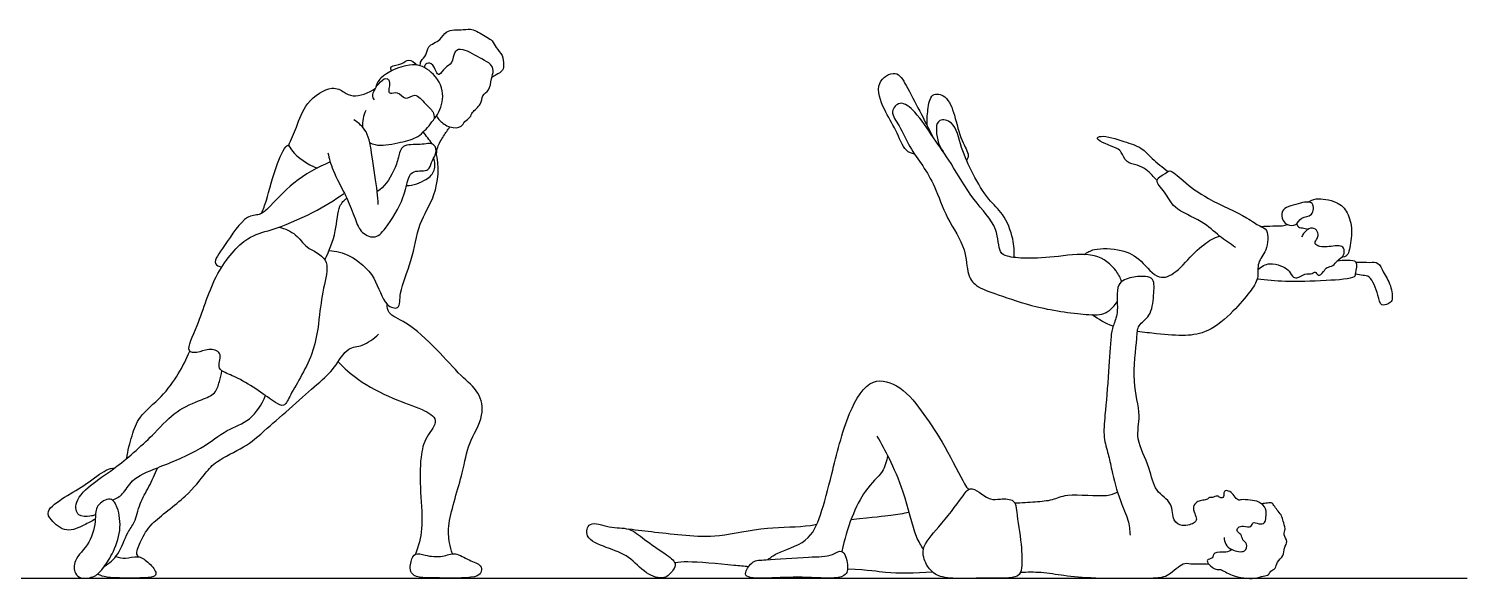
# Model space of a CAD drawing. Header units: millimetres. Extents: x 71.6 to 121.6, y 1.1 to 34.5.
# Drawn here: x 102.867 to 106.741, y 1.116 to 2.598 of the extents above; entities that cross this region are included whole.
import ezdxf

# ---------------------------------------------------------------- set-up
doc = ezdxf.new("R2010")
doc.units = ezdxf.units.MM

msp = doc.modelspace()

# ---------------------------------------------------------------- linework, layer by layer
msp.add_line((89.5772, 1.1194), (106.741, 1.1194))
for points, knots in [([(103.9218, 2.4984), (103.9218, 2.5027), (103.9215, 2.5125), (103.9409, 2.5271), (103.9388, 2.5537), (103.979, 2.5659), (103.9878, 2.5969), (104.0391, 2.5945), (104.0632, 2.6003), (104.1006, 2.5751), (104.1163, 2.5673), (104.1252, 2.546), (104.1448, 2.5279), (104.1464, 2.502), (104.1464, 2.4852), (104.1257, 2.4747), (104.1186, 2.4697), (104.1146, 2.4674)], [0, 0, 0, 0, 0.213032, 0.488326, 0.768119, 1.122823, 1.434065, 1.830398, 2.134903, 2.517239, 2.766117, 3.038911, 3.342523, 3.637249, 3.867756, 4.137806, 4.357843, 4.357843, 4.357843, 4.357843]), ([(103.9658, 2.3635), (103.9681, 2.3591), (103.9736, 2.3504), (103.9998, 2.3298), (104.034, 2.3318), (104.0399, 2.3499), (104.0581, 2.3588), (104.0598, 2.3751), (104.0884, 2.3932), (104.0862, 2.4201), (104.1097, 2.4311), (104.112, 2.4637), (104.1211, 2.4854), (104.1115, 2.5052), (104.0871, 2.5162), (104.0395, 2.5463), (104.0115, 2.5408), (104.0096, 2.5031), (103.9875, 2.4965), (103.9732, 2.469), (103.9633, 2.4837), (103.9546, 2.5079), (103.9351, 2.5051), (103.9329, 2.4975), (103.9323, 2.4942)], [0, 0, 0, 0, 0.227687, 0.564362, 0.887775, 1.129018, 1.379175, 1.607075, 1.934167, 2.219, 2.494245, 2.823344, 3.107677, 3.359155, 3.668807, 4.112017, 4.388035, 4.716964, 4.997126, 5.284919, 5.483561, 5.777899, 6.002566, 6.190127, 6.190127, 6.190127, 6.190127]), ([(103.7982, 2.4066), (103.796, 2.4109), (103.7864, 2.4196), (103.8209, 2.4705), (103.8438, 2.4606), (103.8345, 2.4312), (103.8409, 2.4222), (103.8623, 2.4328), (103.8809, 2.4019), (103.9095, 2.4297), (103.9351, 2.3939), (103.9603, 2.3748), (103.958, 2.3504), (103.9756, 2.3784), (103.991, 2.4333), (103.9479, 2.4917), (103.894, 2.5096), (103.8125, 2.4731), (103.8038, 2.4479), (103.8011, 2.4384)], [0, 0, 0, 0, 0.225294, 0.65503, 0.880324, 1.19035, 1.350092, 1.604271, 1.909596, 2.212225, 2.571059, 2.914362, 3.126345, 3.393084, 3.842107, 4.319509, 4.756205, 5.300769, 5.596411, 5.596411, 5.596411, 5.596411]), ([(103.8437, 2.4846), (103.8429, 2.4883), (103.8388, 2.5003), (103.8748, 2.5013), (103.8894, 2.5206), (103.9064, 2.5071), (103.9112, 2.5005)], [0, 0, 0, 0, 0.197151, 0.51966, 0.78994, 1.083043, 1.083043, 1.083043, 1.083043]), ([(105.2529, 2.2608), (105.245, 2.2631), (105.2258, 2.2673), (105.2026, 2.3287), (105.1706, 2.3771), (105.1421, 2.4538), (105.2052, 2.4912), (105.2317, 2.4422), (105.2672, 2.3759), (105.29, 2.3309), (105.3015, 2.3079)], [0, 0, 0, 0, 0.286457, 0.734626, 1.200976, 1.688339, 2.093234, 2.47719, 2.988477, 3.496173, 3.496173, 3.496173, 3.496173]), ([(103.5675, 2.2837), (103.5741, 2.3004), (103.5903, 2.3334), (103.61, 2.4012), (103.6816, 2.448), (103.7174, 2.4281), (103.7394, 2.4118), (103.7849, 2.4246), (103.8011, 2.4384)], [0, 0, 0, 0, 0.434393, 0.932383, 1.448781, 1.796501, 2.096796, 2.569601, 2.569601, 2.569601, 2.569601]), ([(105.2872, 2.3364), (105.2856, 2.351), (105.2883, 2.3779), (105.2949, 2.4281), (105.3418, 2.4189), (105.3621, 2.3643), (105.376, 2.2995), (105.4024, 2.2584), (105.3947, 2.2485), (105.3924, 2.2446)], [0, 0, 0, 0, 0.384165, 0.755167, 1.083466, 1.515204, 2.003832, 2.38525, 2.598259, 2.598259, 2.598259, 2.598259]), ([(105.8101, 1.9174), (105.8074, 1.9276), (105.7915, 1.9568), (105.739, 1.9986), (105.6403, 1.9843), (105.5569, 1.9783), (105.5036, 1.9839), (105.4775, 1.9956), (105.4796, 2.0673), (105.4079, 2.1361), (105.3528, 2.2365), (105.304, 2.3024), (105.2593, 2.3727), (105.2147, 2.4086), (105.1841, 2.3732), (105.215, 2.336), (105.2383, 2.2795), (105.2758, 2.2288), (105.3095, 2.1733), (105.3372, 2.0866), (105.394, 2.0088), (105.3926, 1.9378), (105.4176, 1.9024), (105.4824, 1.8812), (105.5797, 1.8452), (105.6852, 1.831), (105.7217, 1.8288), (105.7441, 1.8274), (105.7679, 1.8283), (105.7917, 1.8526), (105.7986, 1.8629)], [1.083853, 1.083853, 1.083853, 1.083853, 1.326875, 1.812242, 2.382583, 2.923184, 3.337096, 3.609964, 4.061762, 4.638895, 5.258966, 5.788384, 6.323075, 6.717642, 7.033202, 7.409643, 7.868564, 8.325761, 8.789105, 9.342075, 9.910141, 10.381548, 10.737074, 11.197191, 11.804291, 12.490198, 12.490198, 12.490198, 12.912387, 13.159977, 13.159977, 13.159977, 13.159977]), ([(103.8088, 2.1251), (103.808, 2.1369), (103.8069, 2.1607), (103.7917, 2.2544), (103.7828, 2.322), (103.7556, 2.3448), (103.7427, 2.3535)], [0, 0, 0, 0, 0.351775, 0.926373, 1.416673, 1.820939, 1.820939, 1.820939, 1.820939]), ([(103.7857, 2.2925), (103.7899, 2.2896), (103.8103, 2.2809), (103.8605, 2.2901), (103.911, 2.3031), (103.9298, 2.3197), (103.952, 2.3438), (103.9602, 2.3576)], [0.706408, 0.706408, 0.706408, 0.706408, 0.852123, 1.313934, 1.73682, 2.030633, 2.441052, 2.441052, 2.441052, 2.441052]), ([(103.9658, 2.261), (103.9662, 2.2674), (103.9671, 2.2805), (103.9848, 2.3103), (103.9955, 2.3261), (104.0016, 2.3339)], [0, 0, 0, 0, 0.2586055, 0.6009011, 0.9235697, 0.9235697, 0.9235697, 0.9235697]), ([(105.5208, 1.9826), (105.5217, 1.9992), (105.5207, 2.0322), (105.4934, 2.1028), (105.4497, 2.1361), (105.4088, 2.2085), (105.3776, 2.2743), (105.3625, 2.3502), (105.3175, 2.3562), (105.3075, 2.329), (105.316, 2.2845), (105.3296, 2.2674)], [0, 0, 0, 0, 0.408423, 0.897364, 1.327101, 1.844641, 2.356908, 2.844252, 3.16926, 3.445904, 3.914436, 3.914436, 3.914436, 3.914436]), ([(103.6731, 2.2645), (103.6767, 2.2486), (103.6831, 2.22), (103.718, 2.1552), (103.7232, 2.1435), (103.746, 2.0921), (103.7568, 2.0514), (103.7991, 2.0298), (103.8318, 2.0617), (103.8799, 2.1411), (103.8867, 2.1941), (103.902, 2.219), (103.9478, 2.2121), (103.9492, 2.2393), (103.9671, 2.2601), (103.9619, 2.2946), (103.9205, 2.2838), (103.871, 2.2896), (103.8628, 2.2499), (103.8516, 2.2138), (103.8235, 2.169), (103.8059, 2.1604)], [0, 0, 0, 0, 0.414208, 0.904102, 1.131531, 1.562008, 1.957073, 2.315895, 2.688584, 3.264317, 3.6969, 3.987162, 4.348325, 4.615843, 4.900491, 5.196915, 5.545666, 5.941365, 6.275787, 6.646553, 7.141046, 7.141046, 7.141046, 7.141046]), ([(105.9057, 2.1893), (105.9014, 2.1944), (105.8921, 2.2042), (105.8762, 2.221), (105.8523, 2.2318), (105.8224, 2.2365), (105.8094, 2.2669), (105.7999, 2.2772), (105.7333, 2.2997), (105.7595, 2.3139), (105.8177, 2.294), (105.8652, 2.2802), (105.8918, 2.2474), (105.9206, 2.2254), (105.935, 2.2143)], [0, 0, 0, 0, 0.259562, 0.534885, 0.830485, 1.141304, 1.450106, 1.693737, 2.129614, 2.330091, 2.788446, 3.19992, 3.566539, 3.994273, 3.994273, 3.994273, 3.994273]), ([(103.4946, 2.1013), (103.4991, 2.1131), (103.5093, 2.1371), (103.5312, 2.2299), (103.5656, 2.2978), (103.5757, 2.2615), (103.6189, 2.233), (103.6439, 2.2232)], [0, 0, 0, 0, 0.363519, 0.96348, 1.408514, 1.67396, 2.204078, 2.204078, 2.204078, 2.204078]), ([(103.6761, 2.0014), (103.6953, 1.9997), (103.7348, 1.9915), (103.8046, 1.9331), (103.8211, 1.8535), (103.8691, 1.8396), (103.8637, 1.8934), (103.9025, 1.9736), (103.9142, 2.0751), (103.966, 2.1462), (103.9748, 2.2288), (103.964, 2.2667)], [0, 0, 0, 0, 0.45453, 1.013867, 1.544183, 1.867473, 2.240114, 2.813503, 3.412974, 3.970879, 4.590407, 4.590407, 4.590407, 4.590407]), ([(103.8845, 2.1762), (103.9029, 2.1764), (103.9384, 2.1893), (103.9633, 2.2154), (103.9613, 2.2398), (103.9579, 2.25)], [0, 0, 0, 0, 0.438863, 0.780421, 1.116938, 1.116938, 1.116938, 1.116938]), ([(103.6792, 2.2397), (103.6446, 2.225), (103.5811, 2.191), (103.5145, 2.116), (103.4892, 2.0951), (103.4488, 2.0982), (103.3979, 2.017), (103.3585, 1.9653), (103.3806, 1.9584), (103.3867, 1.9562)], [0, 0, 0, 0, 0.62855, 1.21187, 1.532739, 1.870414, 2.45379, 2.887776, 3.149725, 3.149725, 3.149725, 3.149725]), ([(106.1166, 2.0096), (106.1024, 2.0197), (106.0724, 2.0395), (106.028, 2.0827), (105.9488, 2.1114), (105.931, 2.1572), (105.8933, 2.1922), (105.9287, 2.2071), (105.9401, 2.2223), (105.9802, 2.184), (106.0405, 2.1387), (106.1463, 2.0935), (106.1797, 2.0666), (106.2068, 2.0592), (106.204, 1.9985), (106.1733, 1.9704), (106.1814, 1.9247), (106.1545, 1.8884), (106.1118, 1.8355), (106.0456, 1.7801), (105.9806, 1.7699), (105.9217, 1.7752), (105.8703, 1.7809), (105.8527, 1.7834)], [0, 0, 0, 0, 0.418403, 0.877892, 1.3938, 1.804106, 2.160379, 2.464669, 2.684958, 3.069735, 3.599793, 4.220086, 4.593707, 4.864578, 5.280993, 5.649362, 6.016664, 6.393823, 6.875996, 7.409364, 7.864669, 8.376066, 8.646557, 8.646557, 8.646557, 8.646557]), ([(103.5417, 2.0645), (103.5574, 2.0599), (103.5899, 2.0464), (103.6117, 2.0069), (103.681, 1.9826), (103.6614, 1.9059), (103.6492, 1.8263), (103.6397, 1.7211), (103.571, 1.6144), (103.5565, 1.5784), (103.5289, 1.5933), (103.4853, 1.6249), (103.4321, 1.6584), (103.4035, 1.669), (103.3854, 1.6782), (103.3747, 1.6876), (103.3918, 1.7294), (103.3496, 1.7386), (103.3232, 1.7243), (103.2868, 1.7281), (103.3296, 1.8087), (103.3645, 1.9405), (103.4528, 2.0412), (103.5208, 2.0543), (103.6358, 2.1015), (103.6901, 2.1364), (103.7173, 2.1559)], [0, 0, 0, 0, 0.414297, 0.808311, 1.267401, 1.74707, 2.285698, 2.901906, 3.569095, 3.88861, 4.171504, 4.615549, 5.08706, 5.484094, 5.484094, 5.734616, 6.082959, 6.413333, 6.751123, 7.022302, 7.519638, 8.243895, 8.901876, 9.389354, 10.03813, 10.630646, 10.630646, 10.630646, 10.630646]), ([(103.665, 1.9759), (103.6764, 2.0011), (103.6969, 2.0497), (103.6995, 2.1219), (103.7166, 2.136), (103.7236, 2.1426)], [0, 0, 0, 0, 0.538338, 1.0246, 1.341315, 1.341315, 1.341315, 1.341315]), ([(106.2573, 2.0709), (106.2517, 2.0731), (106.2442, 2.0809), (106.2354, 2.1139), (106.285, 2.1273), (106.3301, 2.1381), (106.327, 2.0907), (106.2917, 2.0938), (106.2825, 2.0668), (106.2637, 2.0684), (106.2573, 2.0709)], [0, 0, 0, 0, 0.233983, 0.523835, 0.920594, 1.274304, 1.584967, 1.891721, 2.171551, 2.4416, 2.4416, 2.4416, 2.4416]), ([(106.3122, 2.1317), (106.319, 2.1355), (106.3333, 2.144), (106.3922, 2.1354), (106.4206, 2.1039), (106.4335, 2.0568), (106.4242, 2.0056), (106.4196, 1.9875), (106.4076, 1.9829), (106.4023, 1.9823)], [0, 0, 0, 0, 0.279848, 0.70923, 1.078311, 1.480508, 1.895299, 2.134733, 2.367707, 2.367707, 2.367707, 2.367707]), ([(106.1775, 1.9499), (106.1861, 1.958), (106.2088, 1.9707), (106.2381, 1.9601), (106.2593, 1.9521), (106.2684, 1.931), (106.2834, 1.9242), (106.3025, 1.941), (106.3234, 1.9363), (106.3318, 1.9478), (106.3392, 1.9282), (106.3552, 1.9448), (106.3624, 1.9572), (106.3809, 1.9584), (106.3908, 1.9763), (106.4086, 1.9843), (106.4107, 2.0007), (106.4058, 2.0179), (106.3629, 2.0094), (106.3396, 2.0115), (106.3279, 2.0218), (106.3379, 2.0334), (106.3405, 2.0446), (106.3343, 2.0625), (106.3132, 2.0619), (106.3001, 2.0469), (106.2963, 2.0403), (106.2948, 2.0369)], [0, 0, 0, 0, 0.345058, 0.660138, 0.931295, 1.19863, 1.408724, 1.68679, 1.945817, 2.116064, 2.317885, 2.556474, 2.780783, 3.010976, 3.265787, 3.512226, 3.735359, 3.942963, 4.308007, 4.598158, 4.790343, 4.994963, 5.193813, 5.42432, 5.66621, 5.9199, 6.11358, 6.11358, 6.11358, 6.11358]), ([(106.1854, 2.066), (106.1961, 2.0665), (106.2167, 2.0677), (106.2428, 2.0671), (106.2526, 2.0697), (106.2573, 2.0709)], [0, 0, 0, 0, 0.3278326, 0.6203182, 0.8410432, 0.8410432, 0.8410432, 0.8410432]), ([(106.2813, 2.0731), (106.2829, 2.0694), (106.2875, 2.0608), (106.2999, 2.0625), (106.3135, 2.0589)], [0, 0, 0, 0, 0.286013, 0.6098833, 0.6098833, 0.6098833, 0.6098833]), ([(105.7095, 1.9905), (105.7182, 1.9961), (105.7364, 2.0085), (105.8127, 2.0062), (105.8638, 1.9778), (105.9075, 1.917), (105.9616, 1.9427), (106.0048, 1.9974), (106.0505, 2.0321), (106.0667, 2.0377), (106.0743, 2.0403)], [0, 0, 0, 0, 0.322239, 0.810906, 1.264353, 1.728044, 2.126512, 2.62191, 3.053898, 3.337655, 3.337655, 3.337655, 3.337655]), ([(106.1756, 1.9251), (106.2007, 1.9219), (106.2524, 1.9168), (106.353, 1.9204), (106.4413, 1.926), (106.4398, 1.941), (106.4493, 1.9758), (106.417, 1.9732), (106.3997, 1.9744), (106.3903, 1.9728)], [0, 0, 0, 0, 0.504289, 1.110733, 1.618132, 1.809052, 2.114543, 2.394347, 2.704142, 2.704142, 2.704142, 2.704142]), ([(106.4417, 1.9696), (106.454, 1.9704), (106.4776, 1.9684), (106.5033, 1.9712), (106.5146, 1.9409), (106.5369, 1.9096), (106.5416, 1.8658), (106.5289, 1.8573), (106.5067, 1.8502), (106.5019, 1.8827), (106.4811, 1.935), (106.4605, 1.9332), (106.4472, 1.9366), (106.4404, 1.9371)], [0, 0, 0, 0, 0.351627, 0.622658, 0.925777, 1.299518, 1.662851, 1.875433, 2.112896, 2.420766, 2.845424, 3.083669, 3.34439, 3.34439, 3.34439, 3.34439]), ([(106.0864, 1.2281), (106.0865, 1.2221), (106.0896, 1.2091), (106.1056, 1.1937), (106.1449, 1.1851), (106.1496, 1.2127), (106.1351, 1.2211), (106.1334, 1.2377), (106.1197, 1.2433), (106.1228, 1.2572), (106.1386, 1.2613), (106.1608, 1.2528), (106.1622, 1.2736), (106.18, 1.2634), (106.1983, 1.2663), (106.1981, 1.2835), (106.2021, 1.3068), (106.1801, 1.3264), (106.1573, 1.3292), (106.1334, 1.3314), (106.1234, 1.3271), (106.1134, 1.3414), (106.1034, 1.3532), (106.0887, 1.3562), (106.0852, 1.3492), (106.0855, 1.3335), (106.0744, 1.3355), (106.0684, 1.3428), (106.055, 1.3349), (106.046, 1.338), (106.0399, 1.3286), (106.0251, 1.3291), (106.0121, 1.3246), (106.001, 1.3118), (106.0065, 1.2934), (106.014, 1.2784), (106.0076, 1.2679), (105.9927, 1.2625), (105.9729, 1.2579), (105.945, 1.2733), (105.9504, 1.3237), (105.8965, 1.3518), (105.8888, 1.4179), (105.8451, 1.493), (105.8651, 1.5591), (105.8359, 1.6467), (105.8527, 1.7619), (105.8519, 1.8006), (105.891, 1.8244), (105.8967, 1.8785), (105.8999, 1.9264), (105.8737, 1.9327), (105.838, 1.9307), (105.7904, 1.9148), (105.8041, 1.8388), (105.7884, 1.8031), (105.7798, 1.7676), (105.7761, 1.673), (105.7658, 1.5606), (105.7599, 1.4997), (105.7753, 1.4522), (105.7833, 1.4096), (105.8043, 1.3266), (105.8297, 1.2775), (105.8324, 1.2481), (105.8331, 1.2344)], [0, 0, 0, 0, 0.245909, 0.520266, 0.854998, 1.10536, 1.329075, 1.553474, 1.756878, 1.940978, 2.168035, 2.422712, 2.62266, 2.852819, 3.081401, 3.302558, 3.577609, 3.871811, 4.155267, 4.43518, 4.60768, 4.833359, 5.070046, 5.27287, 5.42139, 5.631311, 5.792525, 5.959853, 6.172613, 6.33938, 6.513602, 6.729928, 6.944802, 7.167277, 7.414591, 7.646524, 7.829708, 8.05613, 8.314167, 8.608852, 8.98964, 9.407862, 9.871409, 10.398769, 10.858997, 11.416999, 12.038834, 12.381253, 12.739414, 13.168889, 13.546547, 13.807836, 14.159863, 14.529087, 15.00677, 15.366438, 15.703743, 16.267116, 16.893511, 17.343301, 17.73594, 18.122376, 18.656483, 19.090764, 19.462423, 19.462423, 19.462423, 19.462423]), ([(104.0085, 1.1846), (104.005, 1.1943), (103.9994, 1.2162), (103.9934, 1.2703), (104.039, 1.4038), (104.0477, 1.4802), (104.0966, 1.5546), (104.0821, 1.622), (104.0287, 1.6643), (103.9671, 1.7358), (103.8894, 1.8081), (103.8334, 1.8285), (103.8329, 1.849), (103.8326, 1.8567)], [0, 0, 0, 0, 0.32852, 0.759329, 1.456995, 1.992488, 2.529435, 2.989973, 3.466611, 4.048639, 4.666848, 5.096195, 5.381017, 5.381017, 5.381017, 5.381017]), ([(103.1624, 1.1766), (103.1607, 1.1796), (103.1549, 1.1865), (103.1711, 1.2243), (103.1962, 1.2701), (103.2925, 1.3354), (103.3419, 1.401), (103.3725, 1.436), (103.4525, 1.4721), (103.5075, 1.5203), (103.6443, 1.6416), (103.6897, 1.6808), (103.7245, 1.7435), (103.7673, 1.7412), (103.7966, 1.7641), (103.8094, 1.7763)], [0, 0, 0, 0, 0.190115, 0.544257, 0.979763, 1.616623, 2.151535, 2.550555, 3.0812, 3.615021, 4.404133, 4.886392, 5.350837, 5.716313, 6.147053, 6.147053, 6.147053, 6.147053]), ([(103.1314, 1.4415), (103.1341, 1.4623), (103.1453, 1.5031), (103.1633, 1.5564), (103.2275, 1.6064), (103.271, 1.6675), (103.2925, 1.7092), (103.3012, 1.7306)], [0, 0, 0, 0, 0.468276, 0.906151, 1.431106, 1.946217, 2.438806, 2.438806, 2.438806, 2.438806]), ([(103.0473, 1.2897), (103.0423, 1.2877), (103.0326, 1.285), (102.9962, 1.2832), (102.989, 1.3294), (103.0431, 1.3785), (103.1059, 1.4173), (103.2086, 1.5084), (103.2604, 1.5701), (103.3305, 1.5991), (103.3709, 1.6136), (103.3811, 1.6489), (103.3861, 1.6677), (103.3874, 1.6776)], [0, 0, 0, 0, 0.236531, 0.558419, 0.903129, 1.388291, 1.914162, 2.602014, 3.142607, 3.647383, 4.021743, 4.361212, 4.684294, 4.684294, 4.684294, 4.684294]), ([(103.7004, 1.7018), (103.7173, 1.6844), (103.7531, 1.6512), (103.8468, 1.6002), (103.9222, 1.5779), (103.9775, 1.546), (103.9341, 1.4985), (103.9206, 1.4437), (103.9213, 1.3497), (103.9306, 1.2526), (103.9169, 1.2058), (103.9091, 1.1836)], [0, 0, 0, 0, 0.504907, 1.111927, 1.655524, 2.057722, 2.471778, 2.920994, 3.494515, 4.080577, 4.57718, 4.57718, 4.57718, 4.57718]), ([(104.8568, 1.1686), (104.8652, 1.1745), (104.8808, 1.1888), (104.9699, 1.2134), (105.0026, 1.2921), (105.0308, 1.4026), (105.0684, 1.559), (105.1324, 1.6649), (105.2208, 1.6375), (105.2801, 1.5576), (105.3326, 1.4808), (105.3847, 1.375), (105.3944, 1.3623), (105.3978, 1.3575)], [0, 0, 0, 0, 0.314195, 0.832702, 1.33631, 1.951157, 2.701957, 3.298529, 3.790407, 4.360117, 4.946053, 5.551253, 5.786199, 5.786199, 5.786199, 5.786199]), ([(103.0934, 1.3286), (103.103, 1.3335), (103.1235, 1.3443), (103.1441, 1.3884), (103.217, 1.4174), (103.3328, 1.4634), (103.3978, 1.52), (103.4666, 1.5411), (103.4954, 1.5872), (103.5049, 1.6106)], [0, 0, 0, 0, 0.336036, 0.726795, 1.243899, 1.909975, 2.458421, 2.945391, 3.460079, 3.460079, 3.460079, 3.460079]), ([(105.2768, 1.1968), (105.27, 1.208), (105.2535, 1.2301), (105.2253, 1.3546), (105.1864, 1.4382), (105.1639, 1.4813), (105.1523, 1.5013)], [0, 0, 0, 0, 0.363527, 1.008472, 1.578727, 2.060955, 2.060955, 2.060955, 2.060955]), ([(105.1807, 1.4483), (105.1774, 1.4337), (105.1689, 1.4007), (105.1106, 1.3574), (105.0697, 1.2539), (105.0572, 1.1912)], [0, 0, 0, 0, 0.387822, 0.86885, 1.602533, 1.602533, 1.602533, 1.602533]), ([(103.0466, 1.2781), (103.0369, 1.2718), (103.0165, 1.2625), (102.9687, 1.2378), (102.9276, 1.2736), (102.9111, 1.3018), (102.9678, 1.3404), (103.0209, 1.3702), (103.0739, 1.4126), (103.0914, 1.4146), (103.0994, 1.4161)], [0, 0, 0, 0, 0.348569, 0.758739, 1.173074, 1.466363, 1.917, 2.409679, 2.883223, 3.175086, 3.175086, 3.175086, 3.175086]), ([(103.0707, 1.1503), (103.0844, 1.1596), (103.1113, 1.18), (103.1312, 1.2427), (103.1546, 1.2679), (103.1651, 1.3215), (103.1921, 1.3646), (103.2071, 1.3993), (103.2147, 1.4165)], [0, 0, 0, 0, 0.417057, 0.884127, 1.23148, 1.655267, 2.0818, 2.525652, 2.525652, 2.525652, 2.525652]), ([(105.5289, 1.1247), (105.537, 1.1292), (105.5435, 1.1488), (105.5412, 1.2112), (105.5271, 1.2935), (105.5252, 1.3321), (105.4828, 1.3333), (105.457, 1.3278), (105.4277, 1.3506), (105.3999, 1.3661), (105.3784, 1.3326), (105.32, 1.2566), (105.2674, 1.2016), (105.2831, 1.1545), (105.3097, 1.123), (105.3664, 1.1163), (105.45, 1.1205), (105.5149, 1.1171), (105.5289, 1.1247)], [0, 0, 0, 0, 0.289975, 0.751173, 1.291706, 1.615737, 1.957212, 2.255824, 2.602913, 2.89682, 3.223502, 3.805165, 4.299023, 4.673423, 5.029943, 5.45102, 6.002887, 6.503406, 6.503406, 6.503406, 6.503406]), ([(103.0095, 1.1194), (103.0017, 1.1212), (102.9901, 1.1316), (102.9866, 1.1707), (103.0359, 1.2118), (103.0489, 1.2776), (103.0458, 1.3149), (103.0899, 1.3408), (103.1095, 1.3066), (103.1181, 1.2463), (103.0943, 1.1847), (103.0675, 1.1445), (103.0472, 1.122), (103.0196, 1.1172), (103.0095, 1.1194)], [0, 0, 0, 0, 0.270841, 0.609156, 1.073748, 1.551915, 1.904974, 2.26726, 2.589972, 3.052048, 3.534356, 3.941597, 4.263735, 4.614464, 4.614464, 4.614464, 4.614464]), ([(105.5228, 1.3216), (105.5412, 1.322), (105.5769, 1.3249), (105.6261, 1.3283), (105.6622, 1.3492), (105.7718, 1.3359), (105.7896, 1.3471), (105.7992, 1.3507)], [0, 0, 0, 0, 0.429991, 0.823712, 1.202896, 1.794348, 2.11617, 2.11617, 2.11617, 2.11617]), ([(106.1078, 1.1958), (106.1023, 1.193), (106.0926, 1.186), (106.057, 1.192), (106.0573, 1.1713), (106.0374, 1.1695), (106.0445, 1.1549), (106.064, 1.1403), (106.0776, 1.1449), (106.1077, 1.1221), (106.1683, 1.1151), (106.1899, 1.1254), (106.2071, 1.1268), (106.2107, 1.1391), (106.2265, 1.144), (106.2273, 1.164), (106.2484, 1.1782), (106.2461, 1.2006), (106.2604, 1.2177), (106.2443, 1.2359), (106.2537, 1.2517), (106.2438, 1.2728), (106.244, 1.2869), (106.2215, 1.3106), (106.2168, 1.3231), (106.2023, 1.3207), (106.1924, 1.32), (106.1872, 1.319)], [0, 0, 0, 0, 0.248302, 0.563579, 0.782285, 0.998469, 1.192376, 1.473312, 1.673664, 2.018365, 2.468791, 2.752186, 2.973215, 3.164133, 3.380683, 3.623187, 3.900141, 4.163398, 4.415607, 4.669342, 4.901186, 5.167926, 5.388237, 5.71314, 5.912057, 6.114822, 6.345076, 6.345076, 6.345076, 6.345076]), ([(105.2382, 1.2958), (105.2226, 1.2928), (105.1844, 1.2864), (105.1472, 1.2832), (105.0815, 1.2762)], [0.2506225, 0.2506225, 0.2506225, 0.2506225, 0.5005776, 0.8197717, 0.8197717, 0.8197717, 0.8197717]), ([(104.4831, 1.2507), (104.4677, 1.2556), (104.4325, 1.2518), (104.3754, 1.2769), (104.3628, 1.2246), (104.4254, 1.2003), (104.4852, 1.1803), (104.5256, 1.1303), (104.5791, 1.1124), (104.6025, 1.1393), (104.6141, 1.1606), (104.5777, 1.1874), (104.5253, 1.2219), (104.4981, 1.246), (104.4831, 1.2507)], [0, 0, 0, 0, 0.420478, 0.834623, 1.157095, 1.602855, 2.071521, 2.533453, 2.937644, 3.260116, 3.511578, 3.871244, 4.344068, 4.755326, 4.755326, 4.755326, 4.755326]), ([(104.9895, 1.2635), (104.9841, 1.2623), (104.9455, 1.2548), (104.8446, 1.2578), (104.7269, 1.2276), (104.6383, 1.2329), (104.5538, 1.2422), (104.5066, 1.2477), (104.4831, 1.2507)], [1.654568, 1.654568, 1.654568, 1.654568, 1.742745, 2.265649, 2.89792, 3.448792, 3.976801, 4.465004, 4.465004, 4.465004, 4.465004]), ([(103.1016, 1.1769), (103.1109, 1.1748), (103.1295, 1.1698), (103.1599, 1.1819), (103.1874, 1.1653), (103.2126, 1.136), (103.2083, 1.1227), (103.1777, 1.1182), (103.0663, 1.1197), (103.0649, 1.1256), (103.053, 1.1302)], [0, 0, 0, 0, 0.3159, 0.701111, 1.025834, 1.347484, 1.536371, 1.849305, 2.411172, 2.776999, 2.776999, 2.776999, 2.776999]), ([(103.9091, 1.1836), (103.9031, 1.1811), (103.895, 1.1641), (103.8917, 1.118), (103.9704, 1.1205), (104.0778, 1.1177), (104.0866, 1.1369), (104.087, 1.1559), (104.0544, 1.1653), (104.014, 1.1914), (103.9812, 1.1738), (103.9364, 1.1791), (103.9155, 1.1863), (103.9091, 1.1836)], [0, 0, 0, 0, 0.284259, 0.628378, 1.124639, 1.674001, 1.906388, 2.13377, 2.46335, 2.780811, 3.113862, 3.516945, 3.819705, 3.819705, 3.819705, 3.819705]), ([(104.6068, 1.1613), (104.6186, 1.1625), (104.6428, 1.1662), (104.7397, 1.1568), (104.7935, 1.1516), (104.8062, 1.1506)], [0, 0, 0, 0, 0.344775, 0.991023, 1.197706, 1.197706, 1.197706, 1.197706]), ([(105.0572, 1.1912), (105.0505, 1.194), (105.0287, 1.176), (104.9669, 1.1774), (104.8522, 1.1671), (104.8163, 1.1681), (104.7946, 1.1344), (104.8014, 1.1171), (104.8843, 1.1201), (104.9683, 1.1231), (105.0695, 1.1141), (105.0753, 1.1545), (105.0651, 1.1878), (105.0572, 1.1912)], [0, 0, 0, 0, 0.293833, 0.750084, 1.354577, 1.71967, 2.095069, 2.370857, 2.882739, 3.435861, 3.96519, 4.281063, 4.63184, 4.63184, 4.63184, 4.63184]), ([(105.0725, 1.1439), (105.1325, 1.1417), (105.1821, 1.1312), (105.2526, 1.1328), (105.3008, 1.1358)], [2.5522949, 2.5522949, 2.5522949, 2.5522949, 2.926791, 3.5004555, 3.5004555, 3.5004555, 3.5004555]), ([(105.5379, 1.1348), (105.5565, 1.1359), (105.594, 1.1366), (105.6585, 1.1253), (105.7376, 1.1182), (105.8952, 1.1182), (105.9359, 1.1231), (105.9749, 1.1626), (105.9965, 1.1562), (106.0288, 1.1579), (106.0449, 1.157)], [0, 0, 0, 0, 0.431981, 0.887413, 1.42365, 2.143756, 2.522896, 2.921839, 3.186446, 3.588085, 3.588085, 3.588085, 3.588085])]:
    msp.add_open_spline(points, degree=3, knots=knots)
for points in [[(103.7747, 2.3784), (103.7685, 2.3651), (103.7657, 2.3484), (103.7666, 2.3333)], [(103.9536, 2.2881), (103.9464, 2.2996), (103.9378, 2.3098), (103.9296, 2.3204)], [(105.7876, 1.7975), (105.7643, 1.8054), (105.7488, 1.816), (105.7312, 1.8283)]]:
    msp.add_open_spline(points, degree=3)

doc.saveas('drawing.dxf')
